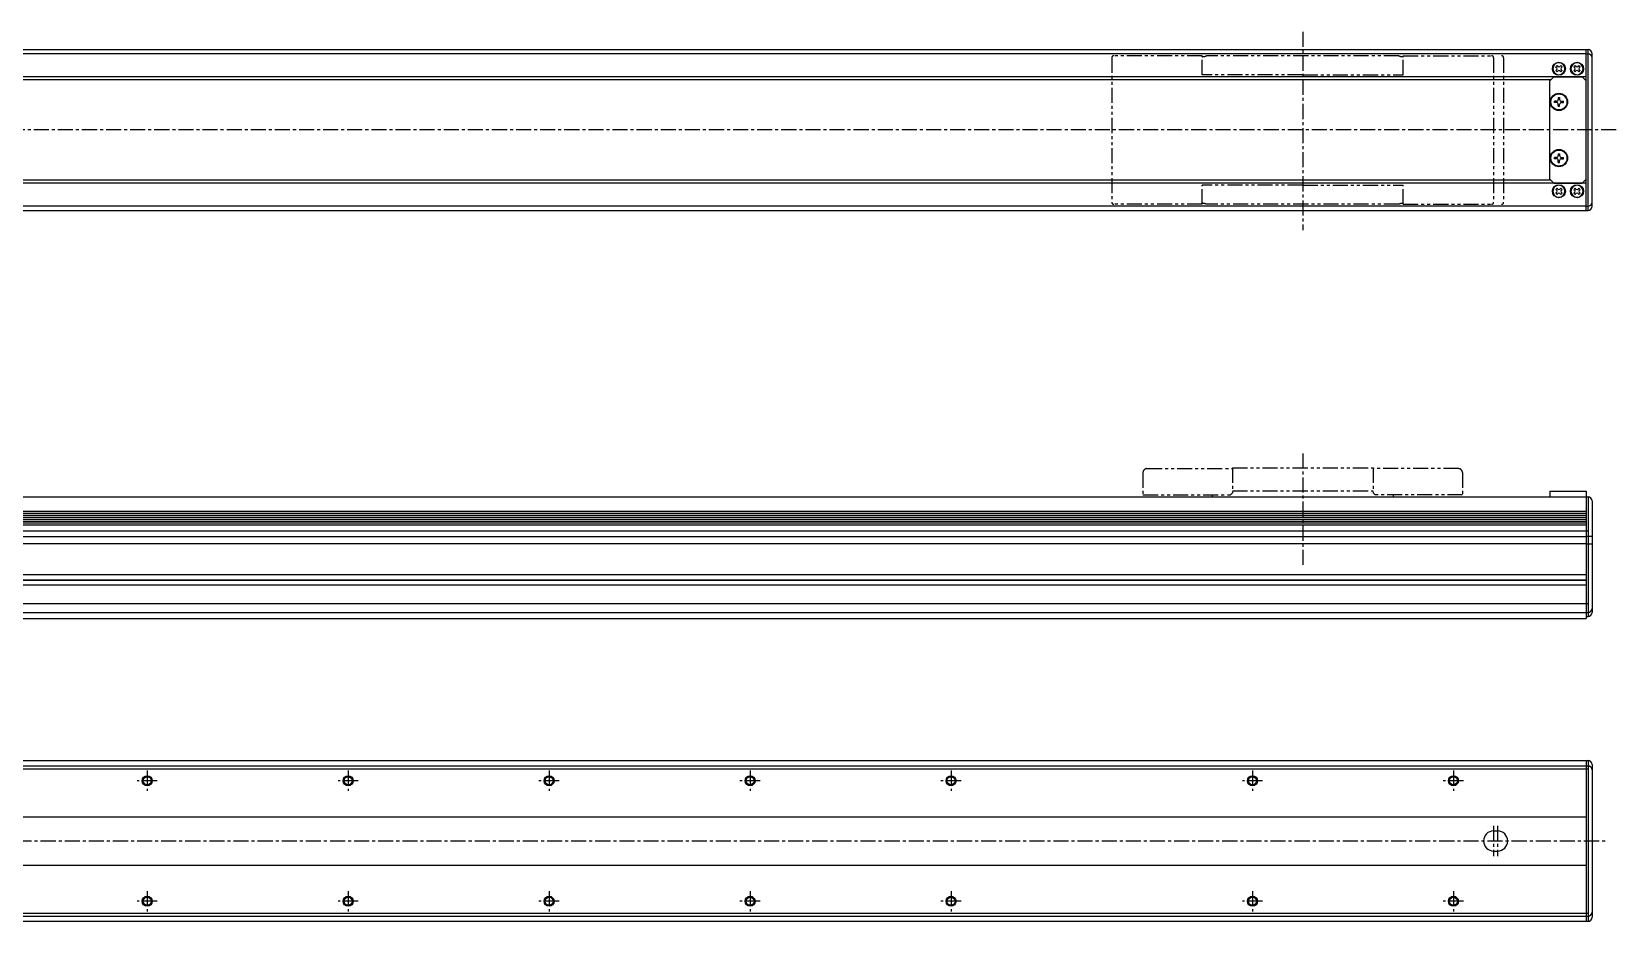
# Model space of a CAD drawing. Extents: x -805 to 772, y -206 to 306.
# Drawn here: x -16 to 772, y -137 to 306 of the extents above; entities that cross this region are included whole.
import ezdxf

# ---------------------------------------------------------------- set-up
doc = ezdxf.new("R2010")
doc.units = 0
for name, pattern in [('CENTER', [12, 7.5, -1.5, 1.5, -1.5]), ('CONTINOUS', [0]), ('PHANTOM', [15, 7.5, -1.5, 1.5, -1.5, 1.5, -1.5])]:
    doc.linetypes.add(name, pattern=pattern)
doc.layers.get('0').update_dxf_attribs({"linetype": 'CONTINUOUS'})
doc.layers.add('CENTER', color=1, linetype='CENTER')

msp = doc.modelspace()

# ---------------------------------------------------------------- linework, layer by layer
at = {"color": 7, "linetype": 'CONTINOUS'}
for p, q in [((-626.95, 296.81), (758.05, 296.81)), ((757.05, 294.73), (-307.8, 294.73)), ((757.05, 216.81), (757.05, 296.81)), ((757.05, 294.73), (758.05, 294.73)), ((758.05, 216.81), (758.05, 296.81)), ((760.05, 218.81), (760.05, 294.81)), ((742.01, 288.24), (742.61, 288.84)), ((742.42, 287.83), (742.01, 288.24)), ((742.01, 286.37), (742.42, 286.78)), ((742.61, 285.77), (742.01, 286.37)), ((742.61, 288.84), (743.03, 288.43)), ((743.03, 286.18), (742.61, 285.77)), ((744.07, 288.43), (744.49, 288.84)), ((744.49, 285.77), (744.07, 286.18)), ((744.49, 288.84), (745.09, 288.24)), ((745.09, 286.37), (744.49, 285.77)), ((745.09, 288.24), (744.68, 287.83)), ((744.68, 286.78), (745.09, 286.37)), ((751.01, 288.24), (751.61, 288.84)), ((751.42, 287.83), (751.01, 288.24)), ((751.01, 286.37), (751.42, 286.78)), ((751.61, 285.77), (751.01, 286.37)), ((751.61, 288.84), (752.03, 288.43)), ((752.03, 286.18), (751.61, 285.77)), ((753.07, 288.43), (753.49, 288.84)), ((753.49, 285.77), (753.07, 286.18)), ((753.49, 288.84), (754.09, 288.24)), ((754.09, 286.37), (753.49, 285.77)), ((754.09, 288.24), (753.68, 287.83)), ((753.68, 286.78), (754.09, 286.37)), ((757.05, 283.31), (-288.95, 283.31)), ((739.55, 281.81), (-288.95, 281.81)), ((739.05, 281.31), (741.05, 283.31)), ((739.05, 232.31), (739.05, 281.31)), ((741.05, 283.31), (755.05, 283.31)), ((757.05, 281.31), (755.05, 283.31)), ((757.05, 232.31), (757.05, 281.31)), ((741.35, 270.49), (741.35, 271.12)), ((742.3, 271.12), (741.35, 271.12)), ((742.3, 270.49), (741.35, 270.49)), ((743.24, 273.01), (743.24, 272.06)), ((743.24, 273.01), (743.86, 273.01)), ((743.24, 268.61), (743.24, 269.55)), ((743.24, 268.61), (743.86, 268.61)), ((743.86, 273.01), (743.86, 272.06)), ((743.86, 268.61), (743.86, 269.55)), ((744.8, 271.12), (745.75, 271.12)), ((744.8, 270.49), (745.75, 270.49)), ((745.75, 270.49), (745.75, 271.12)), ((743.24, 245.01), (743.24, 244.06)), ((743.24, 245.01), (743.86, 245.01)), ((743.86, 245.01), (743.86, 244.06)), ((741.35, 242.49), (741.35, 243.12)), ((742.3, 243.12), (741.35, 243.12)), ((742.3, 242.49), (741.35, 242.49)), ((743.24, 240.61), (743.24, 241.55)), ((743.24, 240.61), (743.86, 240.61)), ((743.86, 240.61), (743.86, 241.55)), ((744.8, 243.12), (745.75, 243.12)), ((744.8, 242.49), (745.75, 242.49)), ((745.75, 242.49), (745.75, 243.12)), ((739.55, 231.81), (-288.95, 231.81)), ((757.05, 230.31), (-288.95, 230.31)), ((741.05, 230.31), (739.05, 232.31)), ((741.05, 230.31), (755.05, 230.31)), ((755.05, 230.31), (757.05, 232.31)), ((742.61, 227.84), (742.01, 227.24)), ((742.01, 227.24), (742.42, 226.83)), ((742.42, 225.78), (742.01, 225.37)), ((742.01, 225.37), (742.61, 224.77)), ((743.03, 227.43), (742.61, 227.84)), ((742.61, 224.77), (743.03, 225.18)), ((744.49, 227.84), (744.07, 227.43)), ((744.07, 225.18), (744.49, 224.77)), ((745.09, 227.24), (744.49, 227.84)), ((744.49, 224.77), (745.09, 225.37)), ((744.68, 226.83), (745.09, 227.24)), ((745.09, 225.37), (744.68, 225.78)), ((751.61, 227.84), (751.01, 227.24)), ((751.01, 227.24), (751.42, 226.83)), ((751.42, 225.78), (751.01, 225.37)), ((751.01, 225.37), (751.61, 224.77)), ((752.03, 227.43), (751.61, 227.84)), ((751.61, 224.77), (752.03, 225.18)), ((753.49, 227.84), (753.07, 227.43)), ((753.07, 225.18), (753.49, 224.77)), ((754.09, 227.24), (753.49, 227.84)), ((753.49, 224.77), (754.09, 225.37)), ((753.68, 226.83), (754.09, 227.24)), ((754.09, 225.37), (753.68, 225.78)), ((-626.95, 216.81), (758.05, 216.81)), ((757.05, 218.88), (-307.8, 218.88)), ((757.05, 218.88), (758.05, 218.88)), ((-626.95, 74.13), (758.05, 74.13)), ((739.05, 77.03), (757.05, 77.03)), ((739.05, 77.03), (739.05, 74.13)), ((757.05, 77.03), (757.05, 74.13)), ((757.05, 74.13), (757.05, 13.63)), ((758.05, 74.13), (758.05, 14.63)), ((760.05, 72.13), (760.05, 16.63)), ((-625.95, 67.11), (757.05, 67.11)), ((-625.95, 66.11), (757.05, 66.11)), ((-625.95, 65.12), (757.05, 65.12)), ((-625.95, 64.13), (757.05, 64.13)), ((-625.95, 63.14), (757.05, 63.14)), ((-626.95, 57.24), (758.05, 57.24)), ((-625.95, 62.14), (757.05, 62.14)), ((-625.95, 61.15), (757.05, 61.15)), ((-625.95, 60.16), (757.05, 60.16)), ((-625.95, 54.38), (757.05, 54.38)), ((-625.95, 50.88), (757.05, 50.88)), ((757.05, 54.53), (760.05, 54.53)), ((757.05, 50.73), (760.05, 50.73)), ((-628.95, 35.46), (757.05, 35.46)), ((-625.95, 32.93), (757.05, 32.93)), ((-625.95, 32.63), (757.05, 32.63)), ((-628.95, 30.39), (757.05, 30.39)), ((-626.95, 21.13), (758.05, 21.13)), ((-626.95, 16.63), (758.05, 16.63)), ((-625.95, 13.63), (757.05, 13.63)), ((757.05, 14.63), (758.05, 14.63)), ((-626.95, -57.16), (758.05, -57.16)), ((-626.95, -59.76), (758.05, -59.76)), ((-626.95, -61.16), (758.05, -61.16)), ((757.05, -57.16), (757.05, -137.16)), ((758.05, -57.16), (758.05, -137.16)), ((760.05, -59.16), (760.05, -135.16)), ((-625.95, -85.16), (757.05, -85.16)), ((711.05, -92.16), (713.05, -92.16)), ((711.05, -102.16), (713.05, -102.16)), ((-625.95, -109.16), (757.05, -109.16)), ((-626.95, -133.16), (758.05, -133.16)), ((-626.95, -134.56), (758.05, -134.56)), ((-626.95, -137.16), (758.05, -137.16))]:
    msp.add_line(p, q, dxfattribs=at)
at = {"color": 3, "linetype": 'PHANTOM'}
for p, q in [((521.05, 292.81), (521.05, 220.81)), ((566.05, 293.81), (522.05, 293.81)), ((566.05, 284.31), (566.05, 293.81)), ((663.87, 293.81), (568.23, 293.81)), ((666.05, 293.81), (710.05, 293.81)), ((666.05, 284.31), (666.05, 293.81)), ((711.05, 292.81), (711.05, 220.81)), ((716.05, 292.81), (716.05, 220.81)), ((616.05, 284.31), (566.05, 284.31)), ((616.05, 284.31), (666.05, 284.31)), ((616.05, 229.31), (566.05, 229.31)), ((566.05, 219.81), (566.05, 229.31)), ((616.05, 229.31), (666.05, 229.31)), ((666.05, 219.81), (666.05, 229.31)), ((566.05, 219.81), (522.05, 219.81)), ((663.87, 219.81), (568.23, 219.81)), ((666.05, 219.81), (710.05, 219.81)), ((538.55, 88.23), (581.05, 88.23)), ((581.05, 88.63), (651.05, 88.63)), ((581.05, 88.63), (581.05, 76.23)), ((651.05, 88.63), (651.05, 76.23)), ((693.55, 88.23), (651.05, 88.23)), ((536.55, 86.23), (536.55, 75.23)), ((695.55, 86.23), (695.55, 75.23)), ((536.55, 75.23), (580.05, 75.23)), ((571.05, 75.23), (571.05, 74.13)), ((580.05, 75.23), (581.05, 76.23)), ((581.05, 77.16), (651.05, 77.16)), ((652.05, 75.23), (651.05, 76.23)), ((695.55, 75.23), (652.05, 75.23)), ((661.05, 75.23), (661.05, 74.13))]:
    msp.add_line(p, q, dxfattribs=at)
at = {"color": 7, "linetype": 'CONTINOUS'}
for centre, radius in [((743.55, 287.31), 3.25), ((752.55, 287.31), 3.25), ((743.55, 270.81), 4.3), ((743.55, 270.81), 4), ((743.55, 242.81), 4.3), ((743.55, 242.81), 4), ((743.55, 226.31), 3.25), ((752.55, 226.31), 3.25), ((41.05, -67.16), 2.5), ((41.05, -67.16), 2), ((141.05, -67.16), 2.5), ((141.05, -67.16), 2), ((241.05, -67.16), 2.5), ((241.05, -67.16), 2), ((341.05, -67.16), 2.5), ((341.05, -67.16), 2), ((441.05, -67.16), 2.5), ((441.05, -67.16), 2), ((591.05, -67.16), 2.5), ((591.05, -67.16), 2), ((691.05, -67.16), 2.5), ((691.05, -67.16), 2), ((41.05, -127.16), 2.5), ((41.05, -127.16), 2), ((141.05, -127.16), 2.5), ((141.05, -127.16), 2), ((241.05, -127.16), 2.5), ((241.05, -127.16), 2), ((341.05, -127.16), 2.5), ((341.05, -127.16), 2), ((441.05, -127.16), 2.5), ((441.05, -127.16), 2), ((591.05, -127.16), 2.5), ((591.05, -127.16), 2), ((691.05, -127.16), 2.5), ((691.05, -127.16), 2)]:
    msp.add_circle(centre, radius, dxfattribs=at)
at = {"color": 3, "linetype": 'PHANTOM'}
for centre, radius, start, end in [((522.05, 292.81), 1, 90, 180), ((566.05, 298.31), 5, 270, 295.84193), ((666.05, 298.31), 5, 244.15807, 270), ((710.05, 292.81), 1, 0, 90), ((715.05, 292.81), 1, 0, 90), ((522.05, 220.81), 1, 180, 270), ((710.05, 220.81), 1, 270, 0), ((715.05, 220.81), 1, 270, 0), ((566.05, 215.31), 5, 64.15807, 90), ((666.05, 215.31), 5, 90, 115.84193), ((538.55, 86.23), 2, 90, 180), ((693.55, 86.23), 2, 0, 90)]:
    msp.add_arc(centre, radius, start, end, dxfattribs=at)
at = {"color": 7, "linetype": 'CONTINOUS'}
for centre, radius, start, end in [((758.05, 294.81), 2, 0, 90), ((758.05, 292.73), 2, 0, 90), ((743.55, 287.31), 3, 0.00029, 0), ((741.9, 287.31), 0.742, 315, 44.99994), ((743.55, 288.95), 0.742, 225, 314.99996), ((743.55, 285.66), 0.742, 44.99997, 134.99995), ((745.2, 287.31), 0.742, 134.99996, 224.99995), ((752.55, 287.31), 3, 0.00029, 0), ((750.9, 287.31), 0.742, 315, 44.99994), ((752.55, 288.95), 0.742, 225, 314.99996), ((752.55, 285.66), 0.742, 44.99997, 134.99995), ((754.2, 287.31), 0.742, 134.99996, 224.99995), ((742.3, 272.06), 0.94, 269.99996, 0), ((742.3, 269.55), 0.94, 0.00003, 90.00006), ((744.8, 272.06), 0.94, 179.99998, 270.00002), ((744.8, 269.55), 0.94, 90.00001, 180.00005), ((742.3, 244.06), 0.94, 269.99996, 0), ((742.3, 241.55), 0.94, 0.00003, 90.00006), ((744.8, 244.06), 0.94, 179.99998, 270.00002), ((744.8, 241.55), 0.94, 90.00001, 180.00005), ((743.55, 226.31), 3, 0, 359.99971), ((752.55, 226.31), 3, 0, 359.99971), ((741.9, 226.31), 0.742, 315.00006, 45), ((743.55, 227.95), 0.742, 225.00005, 315.00003), ((743.55, 224.66), 0.742, 45.00004, 135), ((745.2, 226.31), 0.742, 135.00005, 225.00004), ((750.9, 226.31), 0.742, 315.00006, 45), ((752.55, 227.95), 0.742, 225.00005, 315.00003), ((752.55, 224.66), 0.742, 45.00004, 135), ((754.2, 226.31), 0.742, 135.00005, 225.00004), ((758.05, 220.88), 2, 270, 0), ((758.05, 218.81), 2, 270, 0), ((758.05, 72.13), 2, 0, 90), ((758.05, 18.63), 2, 270, 0), ((758.05, 16.63), 2, 270, 0), ((758.05, -59.16), 2, 0, 90), ((758.05, -61.76), 2, 0, 90), ((711.05, -97.16), 5, 90, 270), ((713.05, -97.16), 5, 270, 90), ((758.05, -132.56), 2, 270, 0), ((758.05, -135.16), 2, 270, 0)]:
    msp.add_arc(centre, radius, start, end, dxfattribs=at)
at = {"layer": 'CENTER', "color": 1, "linetype": 'CENTER'}
for p, q in [((616.05, 305.76), (616.05, 206.99)), ((772.1, 256.81), (-663.47, 256.81)), ((616.05, 95.83), (616.05, 39.25)), ((41.05, -62.12), (41.05, -72.2)), ((141.05, -62.12), (141.05, -72.2)), ((241.05, -62.12), (241.05, -72.2)), ((341.05, -62.12), (341.05, -72.2)), ((441.05, -62.12), (441.05, -72.2)), ((591.05, -62.12), (591.05, -72.2)), ((691.05, -62.12), (691.05, -72.2)), ((46.09, -67.16), (36.01, -67.16)), ((146.09, -67.16), (136.01, -67.16)), ((246.09, -67.16), (236.01, -67.16)), ((346.09, -67.16), (336.01, -67.16)), ((446.09, -67.16), (436.01, -67.16)), ((596.09, -67.16), (586.01, -67.16)), ((696.09, -67.16), (686.01, -67.16)), ((711.05, -89.62), (711.05, -104.7)), ((713.05, -89.62), (713.05, -104.7)), ((-671.98, -97.16), (767.98, -97.16)), ((41.05, -122.12), (41.05, -132.2)), ((141.05, -122.12), (141.05, -132.2)), ((241.05, -122.12), (241.05, -132.2)), ((341.05, -122.12), (341.05, -132.2)), ((441.05, -122.12), (441.05, -132.2)), ((591.05, -122.12), (591.05, -132.2)), ((691.05, -122.12), (691.05, -132.2)), ((46.09, -127.16), (36.01, -127.16)), ((146.09, -127.16), (136.01, -127.16)), ((246.09, -127.16), (236.01, -127.16)), ((346.09, -127.16), (336.01, -127.16)), ((446.09, -127.16), (436.01, -127.16)), ((596.09, -127.16), (586.01, -127.16)), ((696.09, -127.16), (686.01, -127.16))]:
    msp.add_line(p, q, dxfattribs=at)

doc.saveas('drawing.dxf')
